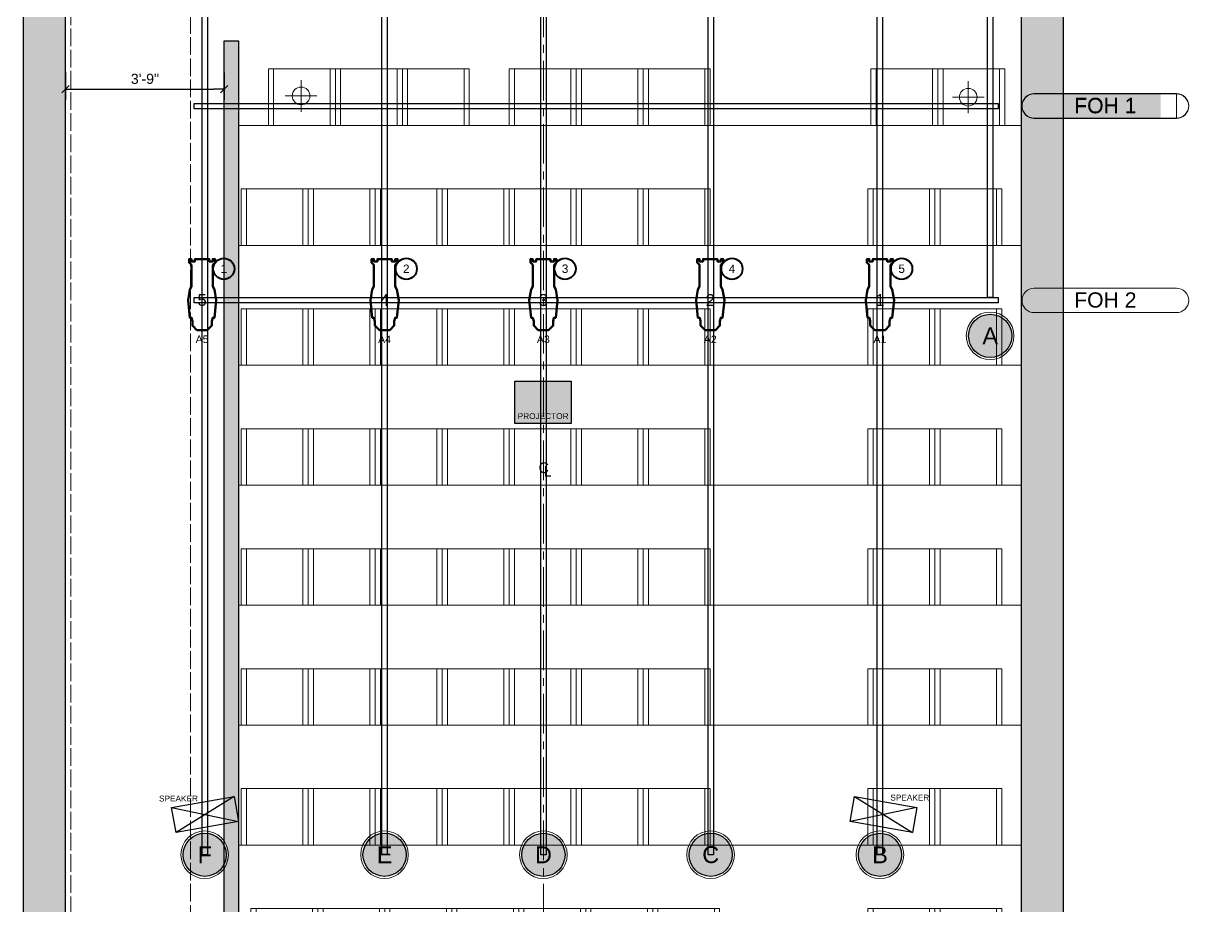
# Model space of a CAD drawing. Header units: inches. Extents: x -769 to 72, y -832 to 325.
# Drawn here: x -556.9 to -226.4, y -559.1 to -309 of the extents above; entities that cross this region are included whole.
import ezdxf

# ---------------------------------------------------------------- set-up
doc = ezdxf.new("R2010")
doc.units = ezdxf.units.IN
doc.header["$LTSCALE"] = 4.8
doc.header["$MEASUREMENT"] = 0
doc.header["$PDMODE"] = 1
doc.header["$PDSIZE"] = -2
for name, pattern in [('Dash Style-1', [1.25, 1.04164, -0.20836]), ('Dash Style-21', [3.73907, 2.336919, -0.467384, 0.467384, -0.467384]), ('Dash Style-4', [1.52771, 1.319425, -0.208285])]:
    doc.linetypes.add(name, pattern=pattern)
doc.layers.get('0').update_dxf_attribs({"lineweight": 15})
for name, color, linetype, lineweight in [('Dimension', 8, 'Continuous', 25), ('Label-Circuit Number', 7, 'Dash Style-4', 5), ('Lights - Plot', 7, 'Continuous', 50), ('None', 7, 'Continuous', 35), ('PIPECON', 7, 'Continuous', 15)]:
    doc.layers.add(name, color=color, linetype=linetype, lineweight=lineweight)
doc.styles.add('Arial', font='Arial')
doc.styles.add('Helvetica', font='Helvetica')
doc.styles.add('Whitehall (italic)', font='Whitehall')
doc.dimstyles.new('Arch', dxfattribs={"dimtxt": 2.869316, "dimasz": 3, "dimexe": 3, "dimexo": 1.5, "dimgap": 0.0625, "dimtad": 1, "dimdec": 3, "dimdsep": 46, "dimlunit": 4, "dimtxsty": 'Helvetica', "dimblk": 'VW_SLASH', "dimblk1": 'VW_SLASH', "dimblk2": 'VW_SLASH', "dimcen": 0, "dimdle": 0.0625, "dimazin": 0, "dimtfac": 1, "dimtdec": 3, "dimtix": 1, "dimtmove": 0, "dimatfit": 0, "dimldrblk": 'VW_FILLEDARROW', "dimfxl": 0, "dimfrac": 2, "dimtolj": 1, "dimarcsym": 0})

# ---------------------------------------------------------------- blocks, each defined once
blk = doc.blocks.new('Group-1')
at = {"layer": 'None', "color": 8, "linetype": 'Continuous', "lineweight": 5}
for points in [[(-9.5, 0), (9.5, 0), (9.5, -16), (-9.5, -16)], [(-8, 0), (8, 0), (8, -16), (-8, -16)]]:
    blk.add_lwpolyline(points, close=True, dxfattribs=at)
blk = doc.blocks.new('SEAT')
at = {"layer": 'None', "color": 8}
blk.add_blockref('Group-1', (0, 0), dxfattribs=at)
blk = doc.blocks.new('Group-2')
at = {"layer": 'None', "color": 8, "linetype": 'Continuous', "lineweight": 18}
for points in [[(1212.18, -6778.44), (1434.18, -6778.44), (1434.18, -6812.44), (1212.18, -6812.44)], [(1212.18, -6812.44), (1434.18, -6812.44), (1434.18, -6846.44), (1212.18, -6846.44)], [(1212.18, -6846.44), (1434.18, -6846.44), (1434.18, -6880.44), (1212.18, -6880.44)], [(1212.18, -6880.44), (1434.18, -6880.44), (1434.18, -6914.44), (1212.18, -6914.44)], [(1212.18, -6914.44), (1434.18, -6914.44), (1434.18, -6948.44), (1212.18, -6948.44)], [(1212.18, -6948.44), (1434.18, -6948.44), (1434.18, -6982.44), (1212.18, -6982.44)], [(1212.18, -6982.44), (1434.18, -6982.44), (1434.18, -7016.44), (1212.18, -7016.44)], [(1212.18, -7016.44), (1434.18, -7016.44), (1434.18, -7050.44), (1212.18, -7050.44)]]:
    blk.add_lwpolyline(points, close=True, dxfattribs=at)
blk.add_lwpolyline([(1352.13, -7088.44), (1212.18, -7088.44), (1212.18, -7050.44), (1434.18, -7050.44), (1434.18, -7088.44), (1390.13, -7088.44)], dxfattribs=at)
at = {"layer": 'None', "color": 8, "rotation": 180}
for p in [(1230.18, -6778.44), (1249.18, -6778.44), (1268.18, -6778.44), (1298.48, -6778.44), (1317.48, -6778.44), (1336.48, -6778.44), (1401.05, -6778.44), (1420.05, -6778.44), (1222.48, -6812.44), (1241.48, -6812.44), (1260.48, -6812.44), (1279.48, -6812.44), (1298.48, -6812.44), (1317.48, -6812.44), (1336.48, -6812.44), (1400.18, -6812.44), (1419.18, -6812.44), (1222.48, -6846.44), (1241.48, -6846.44), (1260.48, -6846.44), (1279.48, -6846.44), (1298.48, -6846.44), (1317.48, -6846.44), (1336.48, -6846.44), (1400.18, -6846.44), (1419.18, -6846.44), (1222.48, -6880.44), (1222.48, -6880.44), (1222.48, -6880.44), (1241.48, -6880.44), (1241.48, -6880.44), (1241.48, -6880.44), (1260.48, -6880.44), (1260.48, -6880.44), (1260.48, -6880.44), (1279.48, -6880.44), (1279.48, -6880.44), (1279.48, -6880.44), (1298.48, -6880.44), (1298.48, -6880.44), (1298.48, -6880.44), (1317.48, -6880.44), (1317.48, -6880.44), (1317.48, -6880.44), (1336.48, -6880.44), (1336.48, -6880.44), (1336.48, -6880.44), (1400.18, -6880.44), (1419.18, -6880.44), (1222.48, -6914.44), (1241.48, -6914.44), (1260.48, -6914.44), (1279.48, -6914.44), (1298.48, -6914.44), (1317.48, -6914.44), (1336.48, -6914.44), (1400.18, -6914.44), (1419.18, -6914.44), (1222.48, -6948.44), (1222.48, -6948.44), (1222.48, -6948.44), (1241.48, -6948.44), (1241.48, -6948.44), (1241.48, -6948.44), (1260.48, -6948.44), (1260.48, -6948.44), (1260.48, -6948.44), (1279.48, -6948.44), (1279.48, -6948.44), (1279.48, -6948.44), (1298.48, -6948.44), (1298.48, -6948.44), (1298.48, -6948.44), (1317.48, -6948.44), (1317.48, -6948.44), (1317.48, -6948.44), (1336.48, -6948.44), (1336.48, -6948.44), (1336.48, -6948.44), (1400.18, -6948.44), (1419.18, -6948.44), (1222.48, -6982.44), (1241.48, -6982.44), (1260.48, -6982.44), (1279.48, -6982.44), (1298.48, -6982.44), (1317.48, -6982.44), (1336.48, -6982.44), (1400.18, -6982.44), (1419.18, -6982.44), (1225.18, -7016.44), (1244.18, -7016.44), (1263.18, -7016.44), (1282.18, -7016.44), (1301.18, -7016.44), (1320.18, -7016.44), (1339.18, -7016.44), (1400.18, -7016.44), (1419.18, -7016.44), (1225.18, -7050.44), (1225.18, -7050.44), (1244.18, -7050.44), (1244.18, -7050.44), (1263.18, -7050.44), (1263.18, -7050.44), (1282.18, -7050.44), (1282.18, -7050.44), (1301.18, -7050.44), (1301.18, -7050.44), (1320.18, -7050.44), (1320.18, -7050.44), (1339.18, -7050.44), (1339.18, -7050.44), (1400.18, -7050.44), (1419.18, -7050.44), (1225.18, -7084.44), (1244.18, -7084.44), (1263.18, -7084.44), (1282.18, -7084.44), (1301.18, -7084.44), (1320.18, -7084.44), (1339.18, -7084.44), (1400.18, -7084.44), (1419.18, -7084.44)]:
    blk.add_blockref('SEAT', p, dxfattribs=at)
at = {"layer": 'None', "color": 8, "char_height": 3.03, "attachment_point": 1, "line_spacing_factor": 1.057281, "style": 'Whitehall (italic)'}
for s, insert in [('C', (1297.33, -6873.96)), ('L', (1298.77, -6874.96))]:
    blk.add_mtext(s, dxfattribs=dict(at, insert=insert))
blk = doc.blocks.new('Datum Black')
at = {"layer": 'None', "color": 7, "linetype": 'Continuous', "lineweight": 5}
for p, q in [((0, 4.5), (0, -4.5)), ((4.5, 0), (-4.5, 0))]:
    blk.add_line(p, q, dxfattribs=at)
blk.add_circle((0, 0), 2.5, dxfattribs=at)
at = {"layer": 'None', "color": 19, "linetype": 'Continuous', "lineweight": 5}
for start, end in [(360, 90), (180, 270)]:
    blk.add_arc((0, 0), 2.5, start, end, dxfattribs=at)
blk = doc.blocks.new('VW_SLASH')
at = {"layer": 'None', "color": 0, "linetype": 'ByBlock', "lineweight": -2}
blk.add_line((0, 0), (-1, 0), dxfattribs=at)
at = {"layer": 'None', "color": 0, "linetype": 'Continuous', "lineweight": 20}
blk.add_lwpolyline([(0.35, 0.35), (-0.35, -0.35)], dxfattribs=at)
blk = doc.blocks.new('*D18')
at = {"layer": 'Defpoints', "color": 0}
for p in [(-544.88, -321.44), (-499.88, -321.44), (-499.88, -327.69)]:
    blk.add_point(p, dxfattribs=at)
at = {"layer": 'Dimension', "color": 0, "linetype": 'Continuous', "lineweight": -2}
for p, q in [((-544.88, -322.94), (-544.88, -330.69)), ((-499.88, -322.94), (-499.88, -330.69)), ((-541.88, -327.69), (-502.88, -327.69))]:
    blk.add_line(p, q, dxfattribs=at)
at = {"layer": 'Dimension', "color": 0, "lineweight": -2, "xscale": 3, "yscale": 3, "zscale": 3, "rotation": 180}
blk.add_blockref('VW_SLASH', (-544.88, -327.69), dxfattribs=at)
at = {"layer": 'Dimension', "color": 0, "lineweight": -2, "xscale": 3, "yscale": 3, "zscale": 3}
blk.add_blockref('VW_SLASH', (-499.88, -327.69), dxfattribs=at)
at = {"layer": 'Dimension', "color": 0, "lineweight": 25, "insert": (-522.38, -324.75), "char_height": 2.869, "attachment_point": 5, "style": 'Helvetica'}
blk.add_mtext('\\A1;3\'-9"', dxfattribs=at)
blk = doc.blocks.new('VW_FILLEDARROW')
at = {"layer": 'None', "linetype": 'Continuous', "lineweight": 0}
blk.add_hatch(color=0, dxfattribs=at).paths.add_polyline_path([(-1, 0.27), (0, 0), (-1, -0.27)])
at = {"layer": 'None', "color": 0, "linetype": 'Continuous', "lineweight": 5}
blk.add_lwpolyline([(-1, 0.27), (0, 0), (-1, -0.27)], close=True, dxfattribs=at)
blk = doc.blocks.new('Group-4')
at = {"layer": 'None', "color": 7, "linetype": 'Continuous', "lineweight": 25}
for p, q in [((1386.91, -6968.69), (1403.38, -6978.92)), ((1404.63, -6971.81), (1385.65, -6975.8))]:
    blk.add_line(p, q, dxfattribs=at)
blk.add_lwpolyline([(1403.38, -6978.92), (1385.65, -6975.8), (1386.91, -6968.69), (1404.63, -6971.81)], close=True, dxfattribs=at)
blk = doc.blocks.new('Group-5')
at = {"layer": 'None', "color": 7, "linetype": 'Continuous', "lineweight": 25}
for p, q in [((1210.97, -6968.69), (1194.5, -6978.92)), ((1193.24, -6971.81), (1212.22, -6975.8))]:
    blk.add_line(p, q, dxfattribs=at)
blk.add_lwpolyline([(1193.24, -6971.81), (1210.97, -6968.69), (1212.22, -6975.8), (1194.5, -6978.92)], close=True, dxfattribs=at)
blk = doc.blocks.new('S4-36')
at = {"layer": 'Lights - Plot'}
blk.add_lwpolyline([(3.021, 9.9438), (3.6875, 10.6104), (3.6875, 11.6104), (3.021, 11.6104), (3.021, 10.9436), (2.021, 10.9436), (2.021, 11.6104), (-2.021, 11.6104), (-2.021, 10.9436), (-3.021, 10.9436), (-3.021, 11.6104), (-3.6875, 11.6104), (-3.6875, 10.6104), (-3.021, 9.9438), (-3.021, 3.8662), (-3.5, 3.0002), (-4, 0.0002), (-3.5, -4.9998), (-3, -4.9998), (-2.75, -5.9998), (-2.75, -7.2188), (-1.4688, -8.5), (1.4688, -8.5), (2.75, -7.2188), (2.75, -5.9998), (3, -4.9998), (3.5, -4.9998), (4, 0.0002), (3.5, 3.0002), (3.021, 3.8662)], close=True, dxfattribs=at)
blk.add_point((0, 0), dxfattribs=at)
blk = doc.blocks.new('Circle')
at = {"layer": 'None', "color": 7, "linetype": 'Continuous', "lineweight": 40}
blk.add_ellipse((0, 0), major_axis=(3, 0), ratio=1, dxfattribs=at)
blk = doc.blocks.new('3369.1.1.0.0 (2D)')
at = {"layer": 'None', "color": 7}
for name, p in [('S4-36', (0, 0)), ('Circle', (6.16, 8.86))]:
    blk.add_blockref(name, p, dxfattribs=at)
at = {"layer": 'Label-Circuit Number', "color": 7, "insert": (0, -11.13), "char_height": 2.148, "attachment_point": 5, "line_spacing_factor": 0.967741, "style": 'Arial'}
blk.add_mtext('A1', dxfattribs=at)
at = {"layer": 'None', "color": 7, "attachment_point": 5, "line_spacing_factor": 0.967741, "style": 'Arial'}
for s, insert, char_height in [('5', (6.16, 8.86), 2.39), ('1', (0, 0), 3.34)]:
    blk.add_mtext(s, dxfattribs=dict(at, insert=insert, char_height=char_height))
blk = doc.blocks.new('3370.1.1.0.0 (2D)')
at = {"layer": 'None', "color": 7}
for name, p in [('S4-36', (0, 0)), ('Circle', (6.16, 8.86))]:
    blk.add_blockref(name, p, dxfattribs=at)
at = {"layer": 'Label-Circuit Number', "color": 7, "insert": (0, -11.13), "char_height": 2.148, "attachment_point": 5, "line_spacing_factor": 0.967741, "style": 'Arial'}
blk.add_mtext('A2', dxfattribs=at)
at = {"layer": 'None', "color": 7, "attachment_point": 5, "line_spacing_factor": 0.967741, "style": 'Arial'}
for s, insert, char_height in [('4', (6.16, 8.86), 2.39), ('2', (0, 0), 3.34)]:
    blk.add_mtext(s, dxfattribs=dict(at, insert=insert, char_height=char_height))
blk = doc.blocks.new('3371.1.1.0.0 (2D)')
at = {"layer": 'None', "color": 7}
for name, p in [('S4-36', (0, 0)), ('Circle', (6.16, 8.86))]:
    blk.add_blockref(name, p, dxfattribs=at)
at = {"layer": 'Label-Circuit Number', "color": 7, "insert": (0, -11.13), "char_height": 2.148, "attachment_point": 5, "line_spacing_factor": 0.967741, "style": 'Arial'}
blk.add_mtext('A3', dxfattribs=at)
at = {"layer": 'None', "color": 7, "attachment_point": 5, "line_spacing_factor": 0.967741, "style": 'Arial'}
for insert, char_height in [((6.16, 8.86), 2.39), ((0, 0), 3.34)]:
    blk.add_mtext('3', dxfattribs=dict(at, insert=insert, char_height=char_height))
blk = doc.blocks.new('3372.1.1.0.0 (2D)')
at = {"layer": 'None', "color": 7}
for name, p in [('S4-36', (0, 0)), ('Circle', (6.16, 8.86))]:
    blk.add_blockref(name, p, dxfattribs=at)
at = {"layer": 'Label-Circuit Number', "color": 7, "insert": (0, -11.13), "char_height": 2.148, "attachment_point": 5, "line_spacing_factor": 0.967741, "style": 'Arial'}
blk.add_mtext('A4', dxfattribs=at)
at = {"layer": 'None', "color": 7, "attachment_point": 5, "line_spacing_factor": 0.967741, "style": 'Arial'}
for s, insert, char_height in [('2', (6.16, 8.86), 2.39), ('4', (0, 0), 3.34)]:
    blk.add_mtext(s, dxfattribs=dict(at, insert=insert, char_height=char_height))
blk = doc.blocks.new('3373.1.1.0.0 (2D)')
at = {"layer": 'None', "color": 7}
for name, p in [('S4-36', (0, 0)), ('Circle', (6.16, 8.86))]:
    blk.add_blockref(name, p, dxfattribs=at)
at = {"layer": 'Label-Circuit Number', "color": 7, "insert": (0, -11.13), "char_height": 2.148, "attachment_point": 5, "line_spacing_factor": 0.967741, "style": 'Arial'}
blk.add_mtext('A5', dxfattribs=at)
at = {"layer": 'None', "color": 7, "attachment_point": 5, "line_spacing_factor": 0.967741, "style": 'Arial'}
for s, insert, char_height in [('1', (6.16, 8.86), 2.39), ('5', (0, 0), 3.34)]:
    blk.add_mtext(s, dxfattribs=dict(at, insert=insert, char_height=char_height))

msp = doc.modelspace()

# ---------------------------------------------------------------- hatches: boundary and pattern name
at = {"layer": 'None', "linetype": 'Continuous', "lineweight": 0}
for color, points in [(253, [(-273.88, -728.98), (-261.88, -728.98), (-261.88, 112.54), (-556.88, 112.54), (-556.88, -662.5), (-506.9, -662.5), (-506.9, -728.98), (-338.08, -728.98), (-285.29, -728.98), (-273.88, -728.98), (-273.88, -716.98), (-329.38, -716.98), (-371.94, -716.98), (-371.94, -710.98), (-374.94, -710.98), (-374.94, -716.98), (-494.9, -716.98), (-494.9, -653.94), (-374.89, -653.94), (-374.89, -674.98), (-371.89, -674.98), (-371.94, -653.94), (-355.93, -653.94), (-355.93, -647.94), (-502.41, -647.94), (-502.41, -650.5), (-541.38, -650.5), (-541.38, -647.94), (-544.88, -647.94), (-544.88, 100.55), (-273.88, 100.55), (-273.88, -647.94), (-317.93, -647.94), (-317.93, -653.94), (-273.88, -653.94)]), (254, [(-499.88, -611.94), (-499.88, -313.94), (-495.88, -313.94), (-495.88, -647.94), (-499.88, -647.94)]), (254, [(-417.45, -410.43), (-401.45, -410.43), (-401.45, -422.43), (-417.45, -422.43)])]:
    msp.add_hatch(color=color, dxfattribs=at).paths.add_polyline_path(points)
at = {"layer": 'PIPECON', "linetype": 'Continuous', "lineweight": 0}
h = msp.add_hatch(color=7, dxfattribs=at)
edge = h.paths.add_edge_path()
edge.add_arc((-282.65, -397.6), 6.12, 0, 360)
h = msp.add_hatch(color=7, dxfattribs=at)
edge = h.paths.add_edge_path()
edge.add_arc((-505.42, -544.69), 6.12, 0, 360)
h = msp.add_hatch(color=7, dxfattribs=at)
edge = h.paths.add_edge_path()
edge.add_arc((-454.42, -544.69), 6.12, 0, 360)
h = msp.add_hatch(color=7, dxfattribs=at)
edge = h.paths.add_edge_path()
edge.add_arc((-409.36, -544.71), 6.12, 0, 360)
h = msp.add_hatch(color=7, dxfattribs=at)
edge = h.paths.add_edge_path()
edge.add_arc((-361.92, -544.69), 6.12, 0, 360)
h = msp.add_hatch(color=7, dxfattribs=at)
edge = h.paths.add_edge_path()
edge.add_arc((-313.9, -544.71), 6.12, 0, 360)

# ---------------------------------------------------------------- linework, layer by layer
at = {"color": 7, "linetype": 'Continuous', "lineweight": 18}
for points in [[(-229.83, -328.93), (-270.16, -328.91, 0.414214), (-273.63, -332.39, 0.414214), (-270.16, -335.86), (-229.83, -335.86, 0.414214), (-226.35, -332.39, 0.414214), (-229.83, -328.91)], [(-229.83, -335.94), (-229.83, -329.03), (-270.16, -329.01, 0.414214), (-273.63, -332.48, 0.414214), (-270.16, -335.95), (-229.83, -335.95, 0.414214), (-226.35, -332.48, 0.414214), (-229.83, -329.01)], [(-229.83, -384.09), (-270.16, -384.07, 0.414214), (-273.63, -387.54, 0.414214), (-270.16, -391.01), (-229.83, -391.01, 0.414214), (-226.35, -387.54, 0.414214), (-229.83, -384.07)]]:
    msp.add_lwpolyline(points, format="xyb", dxfattribs=at)
at = {"color": 254, "linetype": 'Continuous'}
msp.add_solid([(-265.7, -335.84), (-234.28, -335.84), (-265.7, -328.94), (-234.28, -328.94)], dxfattribs=at)
at = {"layer": 'None', "color": 7, "linetype": 'Dash Style-21', "lineweight": 18}
msp.add_line((-409.38, -635.94), (-409.38, -36.94), dxfattribs=at)
at = {"layer": 'None', "color": 7, "linetype": 'Continuous', "lineweight": 25}
for points in [[(-556.88, 112.54), (-556.88, -662.5)], [(-273.88, 100.55), (-273.88, -647.94), (-317.93, -647.94), (-317.93, -653.94), (-273.88, -653.94), (-273.88, -728.98), (-261.88, -728.98), (-261.88, 112.54)], [(-544.88, -647.94), (-544.88, 100.55)], [(-499.88, -611.94), (-499.88, -313.94), (-495.88, -313.94), (-495.88, -647.94), (-499.88, -647.94)]]:
    msp.add_lwpolyline(points, dxfattribs=at)
at = {"layer": 'None', "color": 8, "linetype": 'Dash Style-1', "lineweight": 13}
msp.add_lwpolyline([(-543.43, -647.94), (-509.43, -647.94), (-509.43, 1.5), (-543.43, 1.5)], close=True, dxfattribs=at)
at = {"layer": 'None', "color": 7, "linetype": 'Continuous', "lineweight": 25}
for points in [[(-504.67, -64.69), (-504.67, -544.69), (-506.17, -544.69), (-506.17, -64.69)], [(-453.67, -64.69), (-453.67, -544.69), (-455.17, -544.69), (-455.17, -64.69)], [(-408.63, -64.69), (-408.63, -544.69), (-410.13, -544.69), (-410.13, -64.69)], [(-361.17, -64.69), (-361.17, -544.69), (-362.67, -544.69), (-362.67, -64.69)], [(-313.17, -64.69), (-313.17, -544.69), (-314.67, -544.69), (-314.67, -64.69)], [(-281.92, -64.69), (-281.92, -386.69), (-283.42, -386.69), (-283.42, -64.69)], [(-280.42, -333.19), (-508.42, -333.19), (-508.42, -331.69), (-280.42, -331.69)], [(-280.42, -388.19), (-508.42, -388.19), (-508.42, -386.69), (-280.42, -386.69)], [(-417.45, -410.43), (-401.45, -410.43), (-401.45, -422.43), (-417.45, -422.43)]]:
    msp.add_lwpolyline(points, close=True, dxfattribs=at)
at = {"layer": 'PIPECON', "color": 7, "linetype": 'Continuous', "lineweight": 15}
for centre in [(-282.67, -397.58), (-505.44, -544.67), (-454.44, -544.67), (-409.38, -544.69), (-361.94, -544.67), (-313.92, -544.69)]:
    msp.add_ellipse(centre, major_axis=(6.75, 0), ratio=1, dxfattribs=at)
at = {"layer": 'PIPECON', "color": 7, "linetype": 'Continuous', "lineweight": 30}
for centre in [(-282.65, -397.6), (-505.42, -544.69), (-454.42, -544.69), (-409.36, -544.71), (-361.92, -544.69), (-313.9, -544.71)]:
    msp.add_ellipse(centre, major_axis=(6.12, 0), ratio=1, dxfattribs=at)

# ---------------------------------------------------------------- block references
at = {"layer": 'None', "color": 8}
msp.add_blockref('Group-2', (-1708.06, 6440.5), dxfattribs=at)
at = {"layer": 'None', "color": 7}
for name, p in [('Datum Black', (-478.1, -329.57)), ('Datum Black', (-288.88, -329.94)), ('Group-5', (-1708.06, 6440.5)), ('Group-4', (-1708.06, 6440.5))]:
    msp.add_blockref(name, p, dxfattribs=at)
at = {"layer": 'None', "color": 3}
for name, p in [('3373.1.1.0.0 (2D)', (-506.17, -387.44)), ('3372.1.1.0.0 (2D)', (-454.42, -387.44)), ('3371.1.1.0.0 (2D)', (-409.38, -387.44)), ('3370.1.1.0.0 (2D)', (-362.05, -387.44)), ('3369.1.1.0.0 (2D)', (-313.92, -387.44))]:
    msp.add_blockref(name, p, dxfattribs=at)

# ---------------------------------------------------------------- texts
at = {"color": 7, "char_height": 4.295, "width": 31.4131, "attachment_point": 5, "line_spacing_factor": 0.967741, "style": 'Arial'}
for s, insert in [('FOH 1', (-249.99, -332.29)), ('FOH 1', (-249.99, -332.39)), ('FOH 2', (-249.99, -387.44))]:
    msp.add_mtext(s, dxfattribs=dict(at, insert=insert))
at = {"layer": 'None', "color": 7, "char_height": 1.674, "attachment_point": 2, "line_spacing_factor": 0.839796, "style": 'Helvetica'}
for s, insert in [('PROJECTOR', (-409.45, -419.51)), ('SPEAKER', (-512.86, -527.91)), ('SPEAKER', (-305.45, -527.64))]:
    msp.add_mtext(s, dxfattribs=dict(at, insert=insert))
at = {"layer": 'PIPECON', "color": 255, "char_height": 4.77, "attachment_point": 5, "line_spacing_factor": 0.967741, "style": 'Arial'}
for s, insert in [('A', (-282.65, -397.6)), ('F', (-505.42, -544.69)), ('E', (-454.42, -544.69)), ('D', (-409.36, -544.71)), ('C', (-361.92, -544.69)), ('B', (-313.9, -544.71))]:
    msp.add_mtext(s, dxfattribs=dict(at, insert=insert))

# ---------------------------------------------------------------- dimensions: what is measured, and where the dimension line sits
at = {"layer": 'Dimension', "color": 7, "linetype": 'Continuous', "lineweight": 25}
dim = msp.add_linear_dim(base=(-499.88, -327.69), p1=(-544.88, -321.44), p2=(-499.88, -321.44), dimstyle='Arch', override={"dimgap": 1.5, "dimdec": 0, "dimpost": '<>', "dimtxsty": 'Helvetica', "dimtmove": 2}, dxfattribs=at)
dim.commit()
dim.dimension.update_dxf_attribs({"geometry": '*D18', "text_midpoint": (-522.38, -324.75)})

doc.saveas('drawing.dxf')
